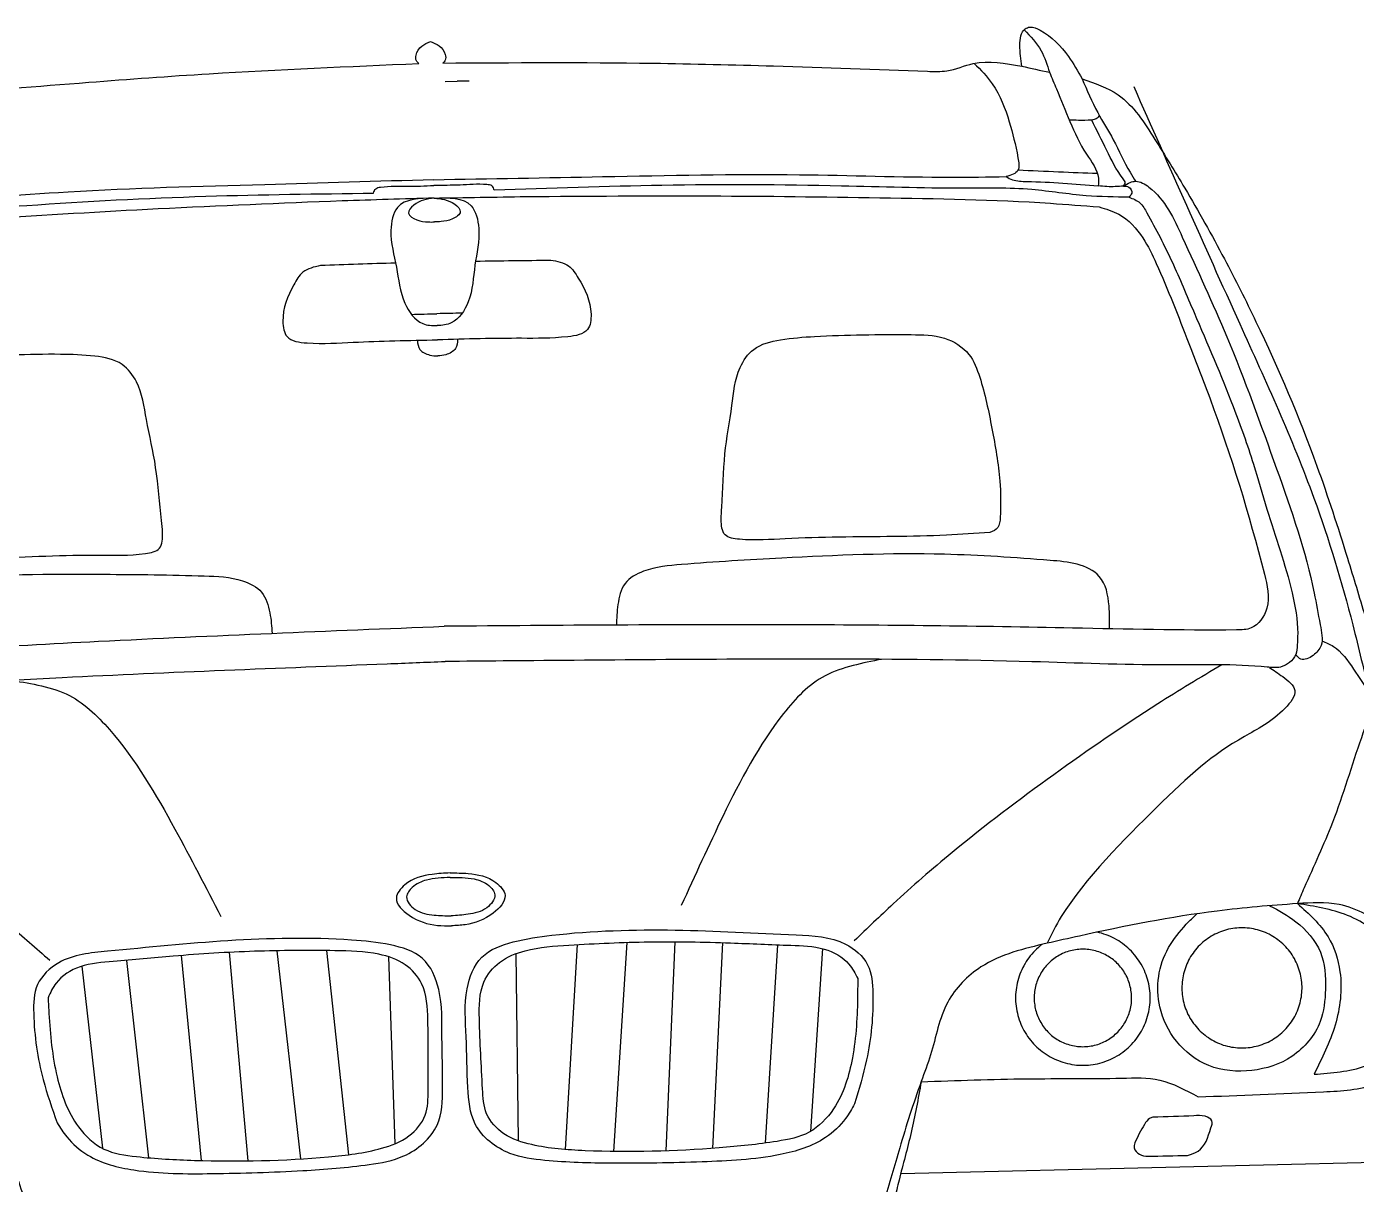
# Model space of a CAD drawing. Header units: millimetres. Extents: x 1205.7 to 1284.3, y 625.1 to 651.5.
# Drawn here: x 1257.848 to 1258.854, y 648.248 to 649.123 of the extents above; entities that cross this region are included whole.
import ezdxf

# ---------------------------------------------------------------- set-up
doc = ezdxf.new("R2010")
doc.units = ezdxf.units.MM

msp = doc.modelspace()

# ---------------------------------------------------------------- linework, layer by layer
for points in [[(1258.1647, 649.0814), (1258.1738, 649.0815)], [(1258.1829, 649.0816), (1258.1738, 649.0815)], [(1258.4505, 648.4345), (1258.4505, 648.4345)], [(1258.6158, 648.4289), (1258.6145, 648.4278), (1258.6131, 648.4267), (1258.6118, 648.4255), (1258.6105, 648.4242), (1258.6093, 648.423), (1258.6081, 648.4216), (1258.607, 648.4203), (1258.6059, 648.4189), (1258.6049, 648.4175), (1258.6039, 648.416), (1258.603, 648.4145), (1258.6021, 648.4129), (1258.6013, 648.4114), (1258.6005, 648.4098), (1258.5998, 648.4082), (1258.5992, 648.4065), (1258.5986, 648.4049), (1258.598, 648.4032), (1258.5976, 648.4015), (1258.5971, 648.3998), (1258.5968, 648.398), (1258.5965, 648.3963), (1258.5962, 648.3946), (1258.596, 648.3928), (1258.5959, 648.391), (1258.5959, 648.3893), (1258.5959, 648.3875), (1258.5959, 648.3857), (1258.5961, 648.384), (1258.5963, 648.3822), (1258.5965, 648.3805), (1258.5968, 648.3787), (1258.5972, 648.377), (1258.5976, 648.3753), (1258.5981, 648.3736), (1258.5986, 648.3719), (1258.5993, 648.3702), (1258.5999, 648.3686), (1258.6006, 648.367), (1258.6014, 648.3654), (1258.6022, 648.3638), (1258.6031, 648.3623), (1258.6041, 648.3608), (1258.605, 648.3594), (1258.6061, 648.3579), (1258.6072, 648.3565), (1258.6083, 648.3552), (1258.6095, 648.3539), (1258.6107, 648.3526), (1258.612, 648.3514), (1258.6133, 648.3502), (1258.6146, 648.349), (1258.616, 648.3479), (1258.6174, 648.3469), (1258.6189, 648.3459), (1258.6204, 648.345), (1258.6219, 648.3441), (1258.6235, 648.3432), (1258.6251, 648.3425), (1258.6267, 648.3417), (1258.6283, 648.3411), (1258.63, 648.3405), (1258.6317, 648.3399), (1258.6333, 648.3394), (1258.6351, 648.339), (1258.6368, 648.3386), (1258.6385, 648.3383), (1258.6403, 648.338), (1258.642, 648.3378), (1258.6438, 648.3377), (1258.6456, 648.3376), (1258.6473, 648.3376), (1258.6491, 648.3377), (1258.6509, 648.3378), (1258.6526, 648.338), (1258.6544, 648.3382), (1258.6561, 648.3385), (1258.6578, 648.3388), (1258.6596, 648.3393), (1258.6613, 648.3397), (1258.6629, 648.3403), (1258.6646, 648.3409), (1258.6662, 648.3415), (1258.6679, 648.3422), (1258.6695, 648.343), (1258.671, 648.3438), (1258.6726, 648.3447), (1258.6741, 648.3456), (1258.6755, 648.3466), (1258.677, 648.3476), (1258.6784, 648.3487), (1258.6797, 648.3498), (1258.6811, 648.3509), (1258.6824, 648.3522), (1258.6836, 648.3534), (1258.6848, 648.3547), (1258.6859, 648.3561), (1258.687, 648.3574), (1258.6881, 648.3589), (1258.6891, 648.3603), (1258.6901, 648.3618), (1258.691, 648.3633), (1258.6918, 648.3649), (1258.6926, 648.3664), (1258.6933, 648.3681), (1258.694, 648.3697), (1258.6946, 648.3713), (1258.6952, 648.373), (1258.6957, 648.3747), (1258.6962, 648.3764), (1258.6966, 648.3781), (1258.6969, 648.3799), (1258.6972, 648.3816), (1258.6974, 648.3834), (1258.6975, 648.3851), (1258.6976, 648.3869), (1258.6976, 648.3887), (1258.6976, 648.3904), (1258.6975, 648.3922), (1258.6973, 648.3939), (1258.6971, 648.3957), (1258.6968, 648.3974), (1258.6965, 648.3992), (1258.6961, 648.4009), (1258.6956, 648.4026), (1258.6951, 648.4043), (1258.6945, 648.406), (1258.6939, 648.4076), (1258.6932, 648.4092), (1258.6925, 648.4108), (1258.6917, 648.4124), (1258.6908, 648.414), (1258.6899, 648.4155), (1258.6889, 648.417), (1258.6879, 648.4184), (1258.6868, 648.4198), (1258.6857, 648.4212), (1258.6846, 648.4225), (1258.6834, 648.4238), (1258.6821, 648.4251), (1258.6808, 648.4263), (1258.6795, 648.4274), (1258.6781, 648.4285), (1258.6767, 648.4296), (1258.6753, 648.4306), (1258.6738, 648.4316), (1258.6723, 648.4325), (1258.6707, 648.4334), (1258.6692, 648.4342), (1258.6676, 648.4349), (1258.6659, 648.4356), (1258.6643, 648.4362), (1258.6626, 648.4368), (1258.6609, 648.4374), (1258.6592, 648.4378), (1258.6575, 648.4382)], [(1258.0013, 648.423), (1258.0156, 648.2654)], [(1258.0374, 648.4242), (1258.0552, 648.2668)], [(1258.075, 648.4243), (1258.0915, 648.27)], [(1258.1214, 648.429), (1258.1214, 648.429)], [(1258.218, 648.4313), (1258.218, 648.4313)], [(1258.2645, 648.4288), (1258.2554, 648.2739)], [(1258.3021, 648.4305), (1258.2918, 648.2724)], [(1258.3382, 648.431), (1258.3315, 648.2729)], [(1258.3744, 648.4303), (1258.3667, 648.2748)], [(1258.416, 648.4287), (1258.4065, 648.2788)], [(1258.4499, 648.4258), (1258.4408, 648.2876)], [(1257.8889, 648.4212), (1257.889, 648.4211)], [(1257.8899, 648.4125), (1257.9056, 648.2749)], [(1257.9237, 648.4169), (1257.9404, 648.2677)], [(1257.9652, 648.4206), (1257.9803, 648.2656)], [(1258.1217, 648.4197), (1258.1266, 648.2783)], [(1258.2181, 648.422), (1258.2199, 648.2805)], [(1258.931, 648.2656), (1258.509, 648.2555)]]:
    msp.add_lwpolyline(points)
for points in [[(1258.8124, 648.3972), (1258.8123, 648.3988), (1258.8122, 648.4003), (1258.812, 648.4019), (1258.8118, 648.4035), (1258.8115, 648.405), (1258.8112, 648.4066), (1258.8108, 648.4081), (1258.8103, 648.4096), (1258.8098, 648.4111), (1258.8093, 648.4126), (1258.8087, 648.414), (1258.808, 648.4155), (1258.8073, 648.4169), (1258.8066, 648.4183), (1258.8058, 648.4196), (1258.805, 648.421), (1258.8041, 648.4223), (1258.8031, 648.4235), (1258.8022, 648.4248), (1258.8012, 648.426), (1258.8001, 648.4272), (1258.799, 648.4283), (1258.7979, 648.4294), (1258.7967, 648.4304), (1258.7955, 648.4314), (1258.7942, 648.4324), (1258.793, 648.4333), (1258.7917, 648.4342), (1258.7903, 648.435), (1258.789, 648.4358), (1258.7876, 648.4366), (1258.7862, 648.4373), (1258.7847, 648.4379), (1258.7832, 648.4385), (1258.7818, 648.439), (1258.7803, 648.4395), (1258.7788, 648.44), (1258.7772, 648.4403), (1258.7757, 648.4407), (1258.7741, 648.4409), (1258.7726, 648.4412), (1258.771, 648.4413), (1258.7694, 648.4414), (1258.7679, 648.4415), (1258.7663, 648.4415), (1258.7647, 648.4415), (1258.7631, 648.4413), (1258.7616, 648.4412), (1258.76, 648.441), (1258.7585, 648.4407), (1258.7569, 648.4404), (1258.7554, 648.44), (1258.7539, 648.4396), (1258.7524, 648.4391), (1258.7509, 648.4386), (1258.7494, 648.438), (1258.748, 648.4373), (1258.7466, 648.4367), (1258.7452, 648.4359), (1258.7438, 648.4351), (1258.7425, 648.4343), (1258.7411, 648.4334), (1258.7399, 648.4325), (1258.7386, 648.4316), (1258.7374, 648.4306), (1258.7362, 648.4295), (1258.7351, 648.4284), (1258.734, 648.4273), (1258.7329, 648.4261), (1258.7319, 648.4249), (1258.7309, 648.4237), (1258.73, 648.4224), (1258.7291, 648.4211), (1258.7282, 648.4198), (1258.7274, 648.4184), (1258.7267, 648.4171), (1258.726, 648.4156), (1258.7253, 648.4142), (1258.7247, 648.4128), (1258.7242, 648.4113), (1258.7237, 648.4098), (1258.7232, 648.4083), (1258.7228, 648.4068), (1258.7225, 648.4052), (1258.7222, 648.4037), (1258.722, 648.4021), (1258.7218, 648.4005), (1258.7217, 648.399), (1258.7216, 648.3974), (1258.7216, 648.3958), (1258.7216, 648.3942), (1258.7217, 648.3927), (1258.7219, 648.3911), (1258.7221, 648.3895), (1258.7223, 648.388), (1258.7226, 648.3864), (1258.723, 648.3849), (1258.7234, 648.3834), (1258.7239, 648.3819), (1258.7244, 648.3804), (1258.725, 648.3789), (1258.7256, 648.3775), (1258.7262, 648.3761), (1258.727, 648.3747), (1258.7277, 648.3733), (1258.7286, 648.3719), (1258.7294, 648.3706), (1258.7303, 648.3693), (1258.7313, 648.3681), (1258.7323, 648.3668), (1258.7333, 648.3657), (1258.7344, 648.3645), (1258.7355, 648.3634), (1258.7367, 648.3623), (1258.7378, 648.3613), (1258.7391, 648.3603), (1258.7403, 648.3594), (1258.7416, 648.3585), (1258.7429, 648.3576), (1258.7443, 648.3568), (1258.7457, 648.356), (1258.7471, 648.3553), (1258.7485, 648.3546), (1258.75, 648.354), (1258.7514, 648.3535), (1258.7529, 648.3529), (1258.7544, 648.3525), (1258.756, 648.3521), (1258.7575, 648.3517), (1258.759, 648.3514), (1258.7606, 648.3512), (1258.7622, 648.351), (1258.7637, 648.3508), (1258.7653, 648.3508), (1258.7669, 648.3507), (1258.7684, 648.3507), (1258.77, 648.3508), (1258.7716, 648.351), (1258.7732, 648.3511), (1258.7747, 648.3514), (1258.7763, 648.3517), (1258.7778, 648.352), (1258.7793, 648.3524), (1258.7808, 648.3529), (1258.7823, 648.3534), (1258.7838, 648.354), (1258.7852, 648.3546), (1258.7867, 648.3552), (1258.7881, 648.3559), (1258.7895, 648.3567), (1258.7908, 648.3575), (1258.7921, 648.3583), (1258.7934, 648.3592), (1258.7947, 648.3602), (1258.7959, 648.3612), (1258.7971, 648.3622), (1258.7983, 648.3633), (1258.7994, 648.3644), (1258.8005, 648.3655), (1258.8015, 648.3667), (1258.8025, 648.3679), (1258.8035, 648.3692), (1258.8044, 648.3704), (1258.8053, 648.3718), (1258.8061, 648.3731), (1258.8069, 648.3745), (1258.8076, 648.3759), (1258.8083, 648.3773), (1258.8089, 648.3787), (1258.8095, 648.3802), (1258.81, 648.3817), (1258.8105, 648.3832), (1258.8109, 648.3847), (1258.8113, 648.3862), (1258.8116, 648.3878), (1258.8119, 648.3893), (1258.8121, 648.3909), (1258.8122, 648.3925), (1258.8123, 648.394), (1258.8124, 648.3956)], [(1258.6836, 648.3894), (1258.6835, 648.3906), (1258.6834, 648.3919), (1258.6833, 648.3932), (1258.6831, 648.3945), (1258.6829, 648.3957), (1258.6826, 648.397), (1258.6823, 648.3982), (1258.6819, 648.3994), (1258.6815, 648.4007), (1258.6811, 648.4019), (1258.6806, 648.403), (1258.6801, 648.4042), (1258.6795, 648.4054), (1258.6789, 648.4065), (1258.6783, 648.4076), (1258.6776, 648.4087), (1258.6769, 648.4097), (1258.6761, 648.4108), (1258.6753, 648.4118), (1258.6745, 648.4127), (1258.6736, 648.4137), (1258.6727, 648.4146), (1258.6718, 648.4155), (1258.6709, 648.4163), (1258.6699, 648.4172), (1258.6689, 648.418), (1258.6678, 648.4187), (1258.6668, 648.4194), (1258.6657, 648.4201), (1258.6646, 648.4207), (1258.6635, 648.4213), (1258.6623, 648.4219), (1258.6611, 648.4224), (1258.66, 648.4229), (1258.6588, 648.4233), (1258.6575, 648.4237), (1258.6563, 648.4241), (1258.6551, 648.4244), (1258.6538, 648.4247), (1258.6526, 648.4249), (1258.6513, 648.4251), (1258.65, 648.4252), (1258.6487, 648.4253), (1258.6475, 648.4253), (1258.6462, 648.4253), (1258.6449, 648.4253), (1258.6436, 648.4252), (1258.6424, 648.4251), (1258.6411, 648.4249), (1258.6398, 648.4247), (1258.6386, 648.4244), (1258.6373, 648.4241), (1258.6361, 648.4238), (1258.6349, 648.4234), (1258.6337, 648.423), (1258.6325, 648.4225), (1258.6313, 648.422), (1258.6302, 648.4214), (1258.629, 648.4208), (1258.6279, 648.4202), (1258.6268, 648.4195), (1258.6258, 648.4188), (1258.6247, 648.4181), (1258.6237, 648.4173), (1258.6227, 648.4165), (1258.6218, 648.4156), (1258.6209, 648.4147), (1258.62, 648.4138), (1258.6191, 648.4129), (1258.6183, 648.4119), (1258.6175, 648.4109), (1258.6167, 648.4099), (1258.616, 648.4088), (1258.6153, 648.4077), (1258.6147, 648.4066), (1258.6141, 648.4055), (1258.6135, 648.4044), (1258.6129, 648.4032), (1258.6125, 648.402), (1258.612, 648.4008), (1258.6116, 648.3996), (1258.6112, 648.3984), (1258.6109, 648.3971), (1258.6106, 648.3959), (1258.6104, 648.3946), (1258.6102, 648.3934), (1258.6101, 648.3921), (1258.61, 648.3908), (1258.6099, 648.3895), (1258.6099, 648.3883), (1258.6099, 648.387), (1258.61, 648.3857), (1258.6101, 648.3844), (1258.6103, 648.3832), (1258.6105, 648.3819), (1258.6107, 648.3806), (1258.611, 648.3794), (1258.6114, 648.3782), (1258.6118, 648.3769), (1258.6122, 648.3757), (1258.6126, 648.3745), (1258.6131, 648.3734), (1258.6137, 648.3722), (1258.6143, 648.3711), (1258.6149, 648.37), (1258.6156, 648.3689), (1258.6163, 648.3678), (1258.617, 648.3667), (1258.6178, 648.3657), (1258.6186, 648.3647), (1258.6194, 648.3638), (1258.6203, 648.3628), (1258.6212, 648.3619), (1258.6221, 648.3611), (1258.6231, 648.3602), (1258.6241, 648.3594), (1258.6251, 648.3587), (1258.6262, 648.3579), (1258.6272, 648.3572), (1258.6283, 648.3566), (1258.6295, 648.3559), (1258.6306, 648.3554), (1258.6318, 648.3548), (1258.6329, 648.3543), (1258.6341, 648.3539), (1258.6353, 648.3535), (1258.6366, 648.3531), (1258.6378, 648.3527), (1258.639, 648.3525), (1258.6403, 648.3522), (1258.6416, 648.352), (1258.6428, 648.3519), (1258.6441, 648.3517), (1258.6454, 648.3517), (1258.6467, 648.3516), (1258.6479, 648.3517), (1258.6492, 648.3517), (1258.6505, 648.3518), (1258.6518, 648.352), (1258.653, 648.3522), (1258.6543, 648.3524), (1258.6555, 648.3527), (1258.6568, 648.353), (1258.658, 648.3534), (1258.6592, 648.3538), (1258.6604, 648.3543), (1258.6616, 648.3548), (1258.6627, 648.3553), (1258.6639, 648.3559), (1258.665, 648.3565), (1258.6661, 648.3571), (1258.6672, 648.3578), (1258.6682, 648.3586), (1258.6693, 648.3593), (1258.6703, 648.3601), (1258.6712, 648.361), (1258.6722, 648.3618), (1258.6731, 648.3627), (1258.674, 648.3636), (1258.6748, 648.3646), (1258.6756, 648.3656), (1258.6764, 648.3666), (1258.6771, 648.3677), (1258.6778, 648.3687), (1258.6785, 648.3698), (1258.6791, 648.3709), (1258.6797, 648.3721), (1258.6803, 648.3732), (1258.6808, 648.3744), (1258.6813, 648.3756), (1258.6817, 648.3768), (1258.6821, 648.378), (1258.6824, 648.3792), (1258.6827, 648.3805), (1258.683, 648.3817), (1258.6832, 648.383), (1258.6834, 648.3843), (1258.6835, 648.3855), (1258.6836, 648.3868), (1258.6836, 648.3881)]]:
    msp.add_lwpolyline(points, close=True)
for points, knots in [([(1258.1535, 649.1116), (1258.1512, 649.1106), (1258.1465, 649.1085), (1258.1424, 649.1028), (1258.1422, 649.0972), (1258.144, 649.0955), (1258.1448, 649.0949), (1258.0919, 649.0927), (1258.0087, 649.0892), (1257.8868, 649.0803), (1257.8178, 649.0745), (1257.7791, 649.0712), (1257.7742, 649.0708), (1257.7623, 649.0697), (1257.7393, 649.079), (1257.7201, 649.0745), (1257.7079, 649.0717), (1257.7083, 649.0768), (1257.7091, 649.086), (1257.7072, 649.0988), (1257.6988, 649.1018), (1257.6858, 649.0948), (1257.6731, 649.0806), (1257.6657, 649.0659), (1257.6627, 649.06), (1257.6533, 649.0562), (1257.63, 649.047), (1257.6097, 649.0114), (1257.5859, 648.9688), (1257.5625, 648.9214), (1257.5309, 648.8505), (1257.5024, 648.7738), (1257.4816, 648.6972), (1257.472, 648.6586), (1257.4683, 648.6437), (1257.463, 648.6439), (1257.451, 648.6443), (1257.4391, 648.6436), (1257.4324, 648.6432), (1257.4343, 648.6578), (1257.4378, 648.686), (1257.4399, 648.7144), (1257.4409, 648.7281), (1257.4388, 648.7303), (1257.433, 648.7367), (1257.3995, 648.7356), (1257.3516, 648.7326), (1257.3091, 648.7184), (1257.2883, 648.7114), (1257.2845, 648.7082), (1257.2724, 648.6981), (1257.2734, 648.6694), (1257.2698, 648.64), (1257.2786, 648.608), (1257.3049, 648.5929), (1257.344, 648.5824), (1257.3882, 648.5752), (1257.4242, 648.5783), (1257.4382, 648.5795), (1257.4315, 648.5674), (1257.4248, 648.5553), (1257.4181, 648.5432), (1257.4098, 648.5449), (1257.3984, 648.5473), (1257.3938, 648.5316), (1257.3906, 648.5194), (1257.396, 648.5114), (1257.3982, 648.5082), (1257.3982, 648.5048), (1257.3982, 648.5014), (1257.3982, 648.498), (1257.3928, 648.4979), (1257.3874, 648.4977), (1257.382, 648.4975), (1257.3808, 648.497), (1257.3768, 648.4952), (1257.3731, 648.486), (1257.3746, 648.4765), (1257.3754, 648.4657), (1257.3846, 648.4631), (1257.3902, 648.4623), (1257.3935, 648.4618), (1257.394, 648.451), (1257.3952, 648.4279), (1257.3846, 648.392), (1257.3751, 648.3493), (1257.3819, 648.2692), (1257.3839, 648.1587), (1257.3906, 647.9971), (1257.3936, 647.8444), (1257.3965, 647.7368), (1257.3977, 647.697), (1257.4001, 647.6893), (1257.4053, 647.673), (1257.4185, 647.6486), (1257.4363, 647.6454), (1257.4447, 647.6439), (1257.4937, 647.6448), (1257.5427, 647.6458), (1257.5917, 647.6467), (1257.5999, 647.6506), (1257.6215, 647.661), (1257.6301, 647.7022), (1257.6274, 647.7303), (1257.626, 647.7445), (1257.625, 647.7822), (1257.624, 647.82), (1257.623, 647.8577), (1257.6849, 647.8596), (1257.7467, 647.8614), (1257.8085, 647.8633), (1257.8203, 647.8718), (1257.8696, 647.9074), (1258.0039, 647.9098), (1258.1158, 647.9132), (1258.1819, 647.9153), (1258.2481, 647.9164), (1258.36, 647.9183), (1258.4943, 647.9223), (1258.5453, 647.889), (1258.5574, 647.8811), (1258.6193, 647.8822), (1258.6811, 647.8833), (1258.743, 647.8844), (1258.7438, 647.8466), (1258.7446, 647.8089), (1258.7454, 647.7712), (1258.7447, 647.7569), (1258.7432, 647.7287), (1258.7539, 647.6879), (1258.7759, 647.6786), (1258.7843, 647.6751), (1258.8333, 647.6765), (1258.8822, 647.6779), (1258.9312, 647.6793), (1258.9395, 647.6812), (1258.9572, 647.6852), (1258.9692, 647.7103), (1258.9736, 647.7267), (1258.9757, 647.7345), (1258.9749, 647.7744), (1258.9728, 647.882), (1258.9685, 648.0347), (1258.9675, 648.1963), (1258.9642, 648.3069), (1258.9672, 648.3872), (1258.9557, 648.4294), (1258.9434, 648.4648), (1258.9435, 648.4879), (1258.9435, 648.4987), (1258.9467, 648.4993), (1258.9523, 648.5005), (1258.9614, 648.5035), (1258.9616, 648.5143), (1258.9627, 648.5239), (1258.9586, 648.5329), (1258.9545, 648.5345), (1258.9532, 648.5349), (1258.9479, 648.5348), (1258.9425, 648.5348), (1258.9371, 648.5347), (1258.9369, 648.5381), (1258.9367, 648.5415), (1258.9365, 648.5448), (1258.9386, 648.5481), (1258.9437, 648.5564), (1258.9399, 648.5684), (1258.9345, 648.5839), (1258.9232, 648.581), (1258.9151, 648.5789), (1258.9078, 648.5906), (1258.9005, 648.6024), (1258.8932, 648.6142), (1258.9073, 648.6136), (1258.9433, 648.6122), (1258.9872, 648.6215), (1259.0257, 648.6338), (1259.0512, 648.6502), (1259.0586, 648.6826), (1259.0535, 648.7118), (1259.0532, 648.7405), (1259.0407, 648.75), (1259.0367, 648.753), (1259.0156, 648.759), (1258.9725, 648.7712), (1258.9245, 648.7719), (1258.891, 648.7714), (1258.8854, 648.7648), (1258.8835, 648.7624), (1258.8851, 648.7488), (1258.8886, 648.7206), (1258.8934, 648.6926), (1258.896, 648.6781), (1258.8893, 648.6781), (1258.8774, 648.6783), (1258.8654, 648.6773), (1258.8601, 648.6768), (1258.8557, 648.6916), (1258.8443, 648.7297), (1258.8198, 648.8052), (1258.7877, 648.8805), (1258.7528, 648.9498), (1258.7271, 648.996), (1258.7014, 649.0373), (1258.6794, 649.072), (1258.6557, 649.0801), (1258.6461, 649.0834), (1258.6428, 649.0892), (1258.6348, 649.1034), (1258.6214, 649.1171), (1258.6081, 649.1234), (1258.5998, 649.1201), (1258.5985, 649.1072), (1258.5998, 649.098), (1258.6005, 649.0929), (1258.5881, 649.0952), (1258.5687, 649.0987), (1258.5461, 649.0884), (1258.5343, 649.0889), (1258.5293, 649.0891), (1258.4905, 649.0905), (1258.4213, 649.093), (1258.2992, 649.0961), (1258.2158, 649.0956), (1258.1629, 649.0953), (1258.1636, 649.096), (1258.1654, 649.0977), (1258.1649, 649.1034), (1258.1606, 649.1088), (1258.1558, 649.1107), (1258.1535, 649.1116)], [1562.884657, 1562.884657, 1562.884657, 1562.884657, 1571.668267, 1581.34552, 1586.659788, 1589.953768, 1589.953768, 1589.953768, 1780.828515, 1890.73074, 2030.88163, 2030.88163, 2030.88163, 2048.534045, 2073.379202, 2117.431188, 2117.431188, 2117.431188, 2136.681893, 2152.155205, 2156.782882, 2166.463986, 2201.711031, 2225.457359, 2225.457359, 2225.457359, 2261.417856, 2313.825679, 2365.879243, 2439.664057, 2503.70354, 2646.348756, 2734.424677, 2789.951205, 2789.951205, 2789.951205, 2809.143206, 2833.119169, 2833.119169, 2833.119169, 2886.28426, 2935.720251, 2935.720251, 2935.720251, 2946.49974, 2965.912086, 3047.615322, 3125.769315, 3125.769315, 3125.769315, 3143.321428, 3180.611921, 3218.937853, 3253.613017, 3291.947934, 3321.285183, 3400.716106, 3451.351104, 3451.351104, 3451.351104, 3501.286984, 3501.286984, 3501.286984, 3525.701171, 3535.24755, 3555.425986, 3568.847762, 3568.847762, 3568.847762, 3581.093608, 3581.093608, 3581.093608, 3600.559993, 3600.559993, 3600.559993, 3605.181755, 3616.19574, 3632.198799, 3641.683974, 3650.703779, 3662.825559, 3662.825559, 3662.825559, 3701.430133, 3745.857435, 3796.723778, 3858.523955, 4033.665178, 4196.973345, 4441.506225, 4585.346922, 4585.346922, 4585.346922, 4615.007139, 4647.751399, 4677.163774, 4677.163774, 4677.163774, 4853.983439, 4853.983439, 4853.983439, 4885.80189, 4936.931319, 4989.334509, 4989.334509, 4989.334509, 5125.601491, 5125.601491, 5125.601491, 5348.860664, 5348.860664, 5348.860664, 5400.719644, 5566.274881, 5808.479482, 5808.479482, 5808.479482, 6050.684083, 6216.23932, 6268.0983, 6268.0983, 6268.0983, 6491.357472, 6491.357472, 6491.357472, 6627.624455, 6627.624455, 6627.624455, 6680.027644, 6731.157074, 6762.975525, 6762.975525, 6762.975525, 6939.79519, 6939.79519, 6939.79519, 6969.207564, 7001.951824, 7031.612041, 7031.612041, 7031.612041, 7175.452739, 7419.985619, 7583.293786, 7758.435008, 7820.235185, 7871.101528, 7915.52883, 7954.133405, 7954.133405, 7954.133405, 7966.255185, 7975.27499, 7984.760165, 8000.763223, 8011.777208, 8016.398971, 8016.398971, 8016.398971, 8035.865356, 8035.865356, 8035.865356, 8048.111202, 8048.111202, 8048.111202, 8061.532977, 8081.711413, 8091.257793, 8115.671979, 8115.671979, 8115.671979, 8165.607859, 8165.607859, 8165.607859, 8216.242857, 8295.673781, 8325.01103, 8363.345946, 8398.02111, 8436.347043, 8473.637536, 8491.189649, 8491.189649, 8491.189649, 8569.343641, 8651.046877, 8670.459224, 8681.238712, 8681.238712, 8681.238712, 8730.674703, 8783.839794, 8783.839794, 8783.839794, 8807.815758, 8827.007759, 8827.007759, 8827.007759, 8882.534287, 8970.610208, 9113.255424, 9177.294907, 9251.079721, 9303.133284, 9355.541108, 9391.501605, 9391.501605, 9391.501605, 9415.247932, 9450.494977, 9460.176081, 9464.803758, 9480.27707, 9499.527775, 9499.527775, 9499.527775, 9543.579761, 9568.424918, 9586.077333, 9586.077333, 9586.077333, 9726.228223, 9836.130449, 10027.005196, 10027.005196, 10027.005196, 10030.299175, 10035.613443, 10045.290697, 10054.074306, 10054.074306, 10054.074306, 10054.074306]), ([(1258.6023, 649.1204), (1258.6073, 649.1155), (1258.6159, 649.1062), (1258.6209, 649.0894), (1258.6285, 649.0718), (1258.637, 649.0506), (1258.6469, 649.0283), (1258.6592, 649.0133), (1258.6586, 649.0045), (1258.6584, 649.0025)], [5.928672, 5.928672, 5.928672, 5.928672, 30.553969, 51.664532, 67.960877, 99.985652, 133.374823, 157.648487, 164.660049, 164.660049, 164.660049, 164.660049]), ([(1258.5646, 649.095), (1258.5695, 649.0901), (1258.5817, 649.0777), (1258.5916, 649.0515), (1258.5964, 649.031), (1258.5996, 649.0127), (1258.5925, 649.0105), (1258.5887, 649.0094)], [0, 0, 0, 0, 24.839273, 62.519304, 96.461026, 107.631759, 119.858779, 119.858779, 119.858779, 119.858779]), ([(1258.6461, 649.0834), (1258.6498, 649.0748), (1258.6567, 649.0589), (1258.6709, 649.0364), (1258.6788, 649.0182), (1258.6851, 649.0082), (1258.6865, 649.0059)], [0, 0, 0, 0, 33.845725, 62.306495, 95.704172, 105.229881, 105.229881, 105.229881, 105.229881]), ([(1258.6852, 649.0775), (1258.7117, 649.0177), (1258.7576, 648.9142), (1258.819, 648.7808), (1258.8477, 648.6857), (1258.8593, 648.6356), (1258.8634, 648.6182)], [0, 0, 0, 0, 236.420414, 408.639509, 529.295878, 594.097389, 594.097389, 594.097389, 594.097389]), ([(1258.6591, 649.0559), (1258.6586, 649.0547), (1258.6573, 649.0528), (1258.6511, 649.0518), (1258.6444, 649.052), (1258.6388, 649.052), (1258.6366, 649.0521)], [7.398991, 7.398991, 7.398991, 7.398991, 12.244038, 16.565654, 28.658359, 36.839945, 36.839945, 36.839945, 36.839945]), ([(1258.6775, 649.0022), (1258.6781, 649.0031), (1258.6794, 649.0049), (1258.6721, 649.0142), (1258.6649, 649.0292), (1258.6572, 649.0445), (1258.6534, 649.0522)], [0, 0, 0, 0, 3.43032, 7.464642, 37.388118, 68.174072, 68.174072, 68.174072, 68.174072]), ([(1258.1559, 649.0071), (1258.1134, 649.0058), (1258.0213, 649.003), (1257.8909, 648.9997), (1257.7895, 648.991), (1257.7375, 648.9893), (1257.7236, 648.9888)], [10.271212, 10.271212, 10.271212, 10.271212, 163.927856, 342.962835, 480.853024, 531.002412, 531.002412, 531.002412, 531.002412]), ([(1258.1559, 649.0071), (1258.1985, 649.0079), (1258.2907, 649.0094), (1258.421, 649.0123), (1258.5227, 649.0085), (1258.5748, 649.0092), (1258.5887, 649.0094)], [10.271212, 10.271212, 10.271212, 10.271212, 163.927856, 342.962835, 480.853024, 531.002412, 531.002412, 531.002412, 531.002412]), ([(1258.5887, 649.0094), (1258.5903, 649.0085), (1258.5951, 649.0059), (1258.6192, 649.0057), (1258.6406, 649.004), (1258.6584, 649.0025)], [0, 0, 0, 0, 6.336205, 19.595037, 84.715467, 84.715467, 84.715467, 84.715467]), ([(1258.6578, 649.0118), (1258.648, 649.0121), (1258.628, 649.0128), (1258.6079, 649.0138), (1258.5977, 649.0143)], [7.22736, 7.22736, 7.22736, 7.22736, 42.668513, 79.675957, 79.675957, 79.675957, 79.675957]), ([(1258.6775, 649.0022), (1258.6791, 649.0033), (1258.6818, 649.0052), (1258.6889, 649.0067), (1258.7076, 648.9953), (1258.7271, 648.952), (1258.7598, 648.8816), (1258.7923, 648.7916), (1258.818, 648.7182), (1258.8253, 648.674), (1258.8292, 648.6562), (1258.8215, 648.6471), (1258.8122, 648.6426), (1258.8088, 648.6467), (1258.8076, 648.6482)], [0, 0, 0, 0, 6.798453, 11.886215, 25.116984, 79.78307, 179.066118, 307.514232, 425.706758, 454.885267, 473.765243, 485.38091, 496.990106, 503.287096, 503.287096, 503.287096, 503.287096]), ([(1257.6314, 648.9689), (1257.6422, 648.9695), (1257.6669, 648.971), (1257.7082, 648.9801), (1257.7702, 648.9816), (1257.863, 648.9892), (1257.9808, 648.9954), (1258.0683, 648.9964), (1258.1105, 648.9969)], [0, 0, 0, 0, 38.994457, 88.89938, 152.196925, 262.048319, 425.274496, 577.788862, 577.788862, 577.788862, 577.788862]), ([(1258.1105, 648.9969), (1258.1109, 648.9982), (1258.1117, 649.0009), (1258.1219, 649.0025), (1258.1359, 649.0018), (1258.1494, 649.0024), (1258.156, 649.0028)], [0, 0, 0, 0, 4.508355, 9.183449, 33.649661, 57.621858, 57.621858, 57.621858, 57.621858]), ([(1258.2018, 648.9991), (1258.2014, 649.0004), (1258.2004, 649.003), (1258.1902, 649.0041), (1258.1762, 649.0028), (1258.1628, 649.0028), (1258.156, 649.0028)], [0, 0, 0, 0, 4.508355, 9.183449, 33.649661, 57.621858, 57.621858, 57.621858, 57.621858]), ([(1258.6817, 648.9939), (1258.6709, 648.994), (1258.6462, 648.9943), (1258.6045, 649.0014), (1258.5425, 649), (1258.4494, 649.0032), (1258.3315, 649.0037), (1258.244, 649.0006), (1258.2018, 648.9991)], [0, 0, 0, 0, 38.994457, 88.89938, 152.196925, 262.048319, 425.274496, 577.788862, 577.788862, 577.788862, 577.788862]), ([(1258.6775, 649.0022), (1258.6733, 649.0019), (1258.6669, 649.0015), (1258.6606, 649.0023), (1258.6584, 649.0025)], [0, 0, 0, 0, 15.119246, 23.030155, 23.030155, 23.030155, 23.030155]), ([(1258.6775, 649.0022), (1258.6789, 649.0022), (1258.6821, 649.0023), (1258.6847, 648.9971), (1258.6825, 648.9948), (1258.6817, 648.9939)], [0, 0, 0, 0, 4.763136, 11.000694, 15.236002, 15.236002, 15.236002, 15.236002]), ([(1258.0868, 648.9911), (1258.0404, 648.9892), (1257.9513, 648.9856), (1257.8194, 648.9776), (1257.7215, 648.9712), (1257.6666, 648.9642), (1257.6544, 648.9626)], [0, 0, 0, 0, 167.586402, 321.628917, 476.990175, 521.471367, 521.471367, 521.471367, 521.471367]), ([(1258.1563, 648.9932), (1258.1453, 648.993), (1258.1272, 648.9926), (1258.1217, 648.9646), (1258.1288, 648.9412), (1258.1308, 648.9158), (1258.1442, 648.8974), (1258.1547, 648.8967), (1258.1586, 648.8968)], [0, 0, 0, 0, 34.318231, 56.102228, 89.844232, 123.656054, 148.25342, 161.648184, 161.648184, 161.648184, 161.648184]), ([(1258.1563, 648.9932), (1258.151, 648.9925), (1258.1434, 648.9913), (1258.1345, 648.9812), (1258.1438, 648.9759), (1258.1505, 648.9751), (1258.155, 648.9751), (1258.1567, 648.9752)], [0, 0, 0, 0, 19.707109, 28.231566, 37.784723, 48.399912, 54.415161, 54.415161, 54.415161, 54.415161]), ([(1258.1563, 648.9932), (1258.1673, 648.9935), (1258.1853, 648.994), (1258.1922, 648.9662), (1258.1862, 648.9426), (1258.1854, 648.9171), (1258.1729, 648.8981), (1258.1624, 648.8969), (1258.1586, 648.8968)], [0, 0, 0, 0, 34.318231, 56.102228, 89.844232, 123.656054, 148.25342, 161.648184, 161.648184, 161.648184, 161.648184]), ([(1258.1563, 648.9932), (1258.1616, 648.9927), (1258.1692, 648.992), (1258.1786, 648.9823), (1258.1696, 648.9765), (1258.1629, 648.9754), (1258.1584, 648.9752), (1258.1567, 648.9752)], [0, 0, 0, 0, 19.707109, 28.231566, 37.784723, 48.399912, 54.415161, 54.415161, 54.415161, 54.415161]), ([(1258.659, 648.9865), (1258.6642, 648.985), (1258.6776, 648.9811), (1258.6925, 648.9645), (1258.7085, 648.9308), (1258.7243, 648.8897), (1258.7546, 648.8123), (1258.7747, 648.7469), (1258.7898, 648.6853), (1258.7772, 648.6669), (1258.7238, 648.6662), (1258.6102, 648.6691), (1258.4091, 648.6714), (1258.251, 648.6702), (1258.164, 648.6695)], [0, 0, 0, 0, 19.283866, 49.826756, 75.984848, 154.480648, 208.423357, 375.386982, 406.47981, 429.434728, 443.063455, 592.121928, 848.708177, 1163.498406, 1163.498406, 1163.498406, 1163.498406]), ([(1258.6817, 648.9939), (1258.6846, 648.9927), (1258.6905, 648.9904), (1258.7007, 648.9723), (1258.7146, 648.9454), (1258.7352, 648.8957), (1258.7574, 648.8455), (1258.775, 648.7956), (1258.7882, 648.7482), (1258.8034, 648.7067), (1258.8096, 648.6715), (1258.8089, 648.6559), (1258.8081, 648.6454), (1258.7979, 648.6373), (1258.7642, 648.6412), (1258.7018, 648.6393), (1258.591, 648.6438), (1258.4237, 648.6453), (1258.2758, 648.6438), (1258.1793, 648.643), (1258.1646, 648.6429)], [0, 0, 0, 0, 11.070609, 22.08312, 72.257853, 122.526677, 215.28527, 270.678825, 313.319691, 392.786436, 430.132978, 440.724423, 449.481715, 467.386526, 479.494427, 570.255606, 693.662879, 878.844075, 1174.518109, 1227.34361, 1227.34361, 1227.34361, 1227.34361]), ([(1258.2258, 648.9944), (1258.2722, 648.9947), (1258.3614, 648.9953), (1258.4935, 648.9936), (1258.5916, 648.9919), (1258.6468, 648.9875), (1258.659, 648.9865)], [0, 0, 0, 0, 167.586402, 321.628917, 476.990175, 521.471367, 521.471367, 521.471367, 521.471367]), ([(1257.6314, 648.9689), (1257.6286, 648.9676), (1257.6228, 648.965), (1257.6135, 648.9465), (1257.6008, 648.9189), (1257.5826, 648.8683), (1257.5629, 648.817), (1257.5477, 648.7663), (1257.5368, 648.7184), (1257.5235, 648.6763), (1257.519, 648.6408), (1257.5204, 648.6252), (1257.5217, 648.6148), (1257.5323, 648.6072), (1257.5658, 648.6127), (1257.6282, 648.6137), (1257.7387, 648.6235), (1257.9057, 648.6329), (1258.0535, 648.6385), (1258.15, 648.6423), (1258.1646, 648.6429)], [0, 0, 0, 0, 11.070609, 22.08312, 72.257853, 122.526677, 215.28527, 270.678825, 313.319691, 392.786436, 430.132978, 440.724423, 449.481715, 467.386526, 479.494427, 570.255606, 693.662879, 878.844075, 1174.518109, 1227.34361, 1227.34361, 1227.34361, 1227.34361]), ([(1257.6544, 648.9626), (1257.6493, 648.9608), (1257.6361, 648.9563), (1257.6221, 648.939), (1257.6076, 648.9046), (1257.5938, 648.8628), (1257.5672, 648.7841), (1257.5503, 648.7177), (1257.5381, 648.6555), (1257.5516, 648.6377), (1257.605, 648.6395), (1257.7183, 648.6479), (1257.9191, 648.6597), (1258.077, 648.666), (1258.164, 648.6695)], [0, 0, 0, 0, 19.283866, 49.826756, 75.984848, 154.480648, 208.423357, 375.386982, 406.47981, 429.434728, 443.063455, 592.121928, 848.708177, 1163.498406, 1163.498406, 1163.498406, 1163.498406]), ([(1258.2445, 648.9463), (1258.2494, 648.9455), (1258.2583, 648.9439), (1258.2687, 648.9276), (1258.2763, 648.9122), (1258.2739, 648.8908), (1258.2497, 648.8869), (1258.2135, 648.8875), (1258.1805, 648.8867), (1258.1588, 648.886)], [0, 0, 0, 0, 17.182728, 31.190894, 66.001826, 80.28243, 99.418379, 141.418809, 218.610829, 218.610829, 218.610829, 218.610829]), ([(1258.0704, 648.9422), (1258.0655, 648.9411), (1258.0567, 648.9391), (1258.0471, 648.9224), (1258.0403, 648.9066), (1258.0437, 648.8853), (1258.068, 648.8826), (1258.1041, 648.8849), (1258.1372, 648.8857), (1258.1588, 648.886)], [0, 0, 0, 0, 17.182728, 31.190894, 66.001826, 80.28243, 99.418379, 141.418809, 218.610829, 218.610829, 218.610829, 218.610829]), ([(1258.1437, 648.8858), (1258.1438, 648.8831), (1258.1446, 648.8778), (1258.1522, 648.8743), (1258.1571, 648.8739), (1258.1591, 648.8739)], [4.225349, 4.225349, 4.225349, 4.225349, 13.175402, 23.608841, 30.80592, 30.80592, 30.80592, 30.80592]), ([(1258.1739, 648.8865), (1258.174, 648.8838), (1258.1735, 648.8785), (1258.166, 648.8746), (1258.1611, 648.874), (1258.1591, 648.8739)], [4.225349, 4.225349, 4.225349, 4.225349, 13.175402, 23.608841, 30.80592, 30.80592, 30.80592, 30.80592]), ([(1258.5765, 648.7403), (1258.5788, 648.7414), (1258.5837, 648.7435), (1258.5848, 648.759), (1258.5846, 648.7831), (1258.5781, 648.8192), (1258.5716, 648.8512), (1258.5618, 648.8772), (1258.5415, 648.8898), (1258.5008, 648.8901), (1258.4594, 648.89), (1258.4198, 648.8869), (1258.3977, 648.8817), (1258.3841, 648.8618), (1258.3816, 648.8337), (1258.3749, 648.799), (1258.3746, 648.7695), (1258.373, 648.7497), (1258.3742, 648.7367), (1258.3961, 648.7339), (1258.4364, 648.7371), (1258.4899, 648.7369), (1258.5413, 648.738), (1258.5655, 648.7396), (1258.5765, 648.7403)], [0, 0, 0, 0, 8.531654, 17.819432, 51.035423, 99.474769, 147.581444, 170.392375, 197.074364, 227.364015, 315.267603, 346.464587, 372.384541, 392.900102, 428.400583, 472.651455, 521.212365, 532.670236, 546.934086, 560.571241, 602.318881, 701.007658, 749.032124, 788.548423, 788.548423, 788.548423, 788.548423]), ([(1257.7486, 648.7206), (1257.7462, 648.7215), (1257.7412, 648.7234), (1257.7394, 648.7389), (1257.7384, 648.763), (1257.7432, 648.7993), (1257.7482, 648.8316), (1257.7568, 648.8581), (1257.7764, 648.8716), (1257.817, 648.8738), (1257.8584, 648.8757), (1257.8981, 648.8745), (1257.9204, 648.8703), (1257.935, 648.8511), (1257.9388, 648.8232), (1257.9471, 648.7888), (1257.9488, 648.7593), (1257.9514, 648.7397), (1257.9508, 648.7267), (1257.9291, 648.7227), (1257.8887, 648.7241), (1257.8352, 648.7213), (1257.7838, 648.72), (1257.7596, 648.7204), (1257.7486, 648.7206)], [0, 0, 0, 0, 8.531654, 17.819432, 51.035423, 99.474769, 147.581444, 170.392375, 197.074364, 227.364015, 315.267603, 346.464587, 372.384541, 392.900102, 428.400583, 472.651455, 521.212365, 532.670236, 546.934086, 560.571241, 602.318881, 701.007658, 749.032124, 788.548423, 788.548423, 788.548423, 788.548423]), ([(1258.6669, 648.6675), (1258.667, 648.6732), (1258.6671, 648.6868), (1258.6628, 648.7083), (1258.6419, 648.7177), (1258.6024, 648.7209), (1258.5277, 648.7261), (1258.4348, 648.7221), (1258.3589, 648.7176), (1258.3184, 648.7141), (1258.2987, 648.7032), (1258.2948, 648.6863), (1258.2943, 648.6755), (1258.2942, 648.6704)], [6.426469, 6.426469, 6.426469, 6.426469, 27.28519, 55.401536, 78.406865, 103.179035, 199.548518, 347.354164, 438.807426, 473.99177, 494.081083, 514.357302, 532.826682, 532.826682, 532.826682, 532.826682]), ([(1257.6617, 648.6436), (1257.6613, 648.6493), (1257.6606, 648.6628), (1257.6639, 648.6845), (1257.6843, 648.6949), (1257.7236, 648.7), (1257.798, 648.7088), (1257.8909, 648.7091), (1257.967, 648.7083), (1258.0076, 648.7067), (1258.0278, 648.6967), (1258.0325, 648.68), (1258.0336, 648.6693), (1258.0338, 648.6642)], [6.426469, 6.426469, 6.426469, 6.426469, 27.28519, 55.401536, 78.406865, 103.179035, 199.548518, 347.354164, 438.807426, 473.99177, 494.081083, 514.357302, 532.826682, 532.826682, 532.826682, 532.826682]), ([(1258.8275, 648.6584), (1258.8305, 648.6573), (1258.8405, 648.653), (1258.8514, 648.6371), (1258.8638, 648.6185), (1258.8831, 648.5775), (1258.9052, 648.5333), (1258.9219, 648.4766), (1258.9382, 648.4527), (1258.9478, 648.4387)], [7.964182, 7.964182, 7.964182, 7.964182, 19.546463, 47.233879, 74.224724, 101.282192, 209.828942, 252.673055, 313.299833, 313.299833, 313.299833, 313.299833]), ([(1258.4946, 648.6445), (1258.4874, 648.6432), (1258.4728, 648.6401), (1258.4448, 648.6312), (1258.4081, 648.5921), (1258.3763, 648.531), (1258.3535, 648.481), (1258.3431, 648.4583)], [59.431652, 59.431652, 59.431652, 59.431652, 85.967001, 113.078873, 164.063129, 272.328343, 362.228628, 362.228628, 362.228628, 362.228628]), ([(1258.7518, 648.6404), (1258.7355, 648.6307), (1258.6922, 648.6045), (1258.6238, 648.5575), (1258.5571, 648.507), (1258.5075, 648.4641), (1258.4837, 648.441), (1258.4739, 648.4316)], [24.655333, 24.655333, 24.655333, 24.655333, 93.077929, 207.428455, 323.948242, 394.936424, 443.844474, 443.844474, 443.844474, 443.844474]), ([(1258.7877, 648.6384), (1258.7909, 648.6363), (1258.7983, 648.6313), (1258.8112, 648.6211), (1258.7936, 648.5992), (1258.7498, 648.5773), (1258.7135, 648.5444), (1258.6402, 648.4705), (1258.6229, 648.4366), (1258.6198, 648.4298)], [18.642958, 18.642958, 18.642958, 18.642958, 32.756874, 49.479378, 67.839532, 114.596921, 237.839696, 348.648069, 375.451011, 375.451011, 375.451011, 375.451011]), ([(1257.8349, 648.6288), (1257.8422, 648.6278), (1257.8569, 648.6254), (1257.8853, 648.6178), (1257.9238, 648.5805), (1257.9585, 648.521), (1257.9837, 648.4722), (1257.9951, 648.45)], [59.431652, 59.431652, 59.431652, 59.431652, 85.967001, 113.078873, 164.063129, 272.328343, 362.228628, 362.228628, 362.228628, 362.228628]), ([(1257.5782, 648.6124), (1257.5949, 648.6035), (1257.6395, 648.5794), (1257.71, 648.5357), (1257.7791, 648.4885), (1257.8306, 648.448), (1257.8555, 648.426), (1257.8657, 648.4171)], [24.655333, 24.655333, 24.655333, 24.655333, 93.077929, 207.428455, 323.948242, 394.936424, 443.844474, 443.844474, 443.844474, 443.844474]), ([(1258.8668, 648.6117), (1258.8636, 648.6029), (1258.8525, 648.5729), (1258.8385, 648.5249), (1258.8194, 648.4842), (1258.8106, 648.4638), (1258.8089, 648.4598)], [7.89299, 7.89299, 7.89299, 7.89299, 41.721789, 123.299, 188.09779, 203.59004, 203.59004, 203.59004, 203.59004]), ([(1258.1684, 648.483), (1258.1639, 648.4828), (1258.152, 648.4821), (1258.1364, 648.4782), (1258.1239, 648.4626), (1258.1394, 648.4478), (1258.1547, 648.4431), (1258.1658, 648.443), (1258.1694, 648.4431)], [6.410918, 6.410918, 6.410918, 6.410918, 22.670269, 49.456675, 63.677954, 83.154441, 110.524377, 123.29419, 123.29419, 123.29419, 123.29419]), ([(1258.1684, 648.483), (1258.1729, 648.483), (1258.1849, 648.4829), (1258.2006, 648.4797), (1258.2138, 648.4648), (1258.1991, 648.4493), (1258.184, 648.4438), (1258.1729, 648.4432), (1258.1694, 648.4431)], [6.410918, 6.410918, 6.410918, 6.410918, 22.670269, 49.456675, 63.677954, 83.154441, 110.524377, 123.29419, 123.29419, 123.29419, 123.29419]), ([(1258.1685, 648.4795), (1258.1624, 648.4794), (1258.1522, 648.479), (1258.1404, 648.4738), (1258.133, 648.464), (1258.1428, 648.453), (1258.1556, 648.451), (1258.1649, 648.4506), (1258.1692, 648.4505)], [2.306104, 2.306104, 2.306104, 2.306104, 24.067543, 38.674448, 48.613891, 62.451739, 80.494587, 95.933524, 95.933524, 95.933524, 95.933524]), ([(1258.1685, 648.4795), (1258.1746, 648.4797), (1258.1848, 648.4797), (1258.1969, 648.4752), (1258.2047, 648.4657), (1258.1955, 648.4543), (1258.1827, 648.4516), (1258.1735, 648.4508), (1258.1692, 648.4505)], [2.306104, 2.306104, 2.306104, 2.306104, 24.067543, 38.674448, 48.613891, 62.451739, 80.494587, 95.933524, 95.933524, 95.933524, 95.933524]), ([(1258.7338, 648.3137), (1258.7651, 648.3149), (1258.8098, 648.3165), (1258.8717, 648.3197), (1258.9011, 648.3467), (1258.9136, 648.3774), (1258.903, 648.4092), (1258.8815, 648.4405), (1258.8445, 648.462), (1258.7989, 648.4593), (1258.7334, 648.4538), (1258.6703, 648.4413), (1258.6107, 648.4278), (1258.5725, 648.4187), (1258.5401, 648.3854), (1258.5345, 648.3517), (1258.5207, 648.3156), (1258.5089, 648.2784), (1258.4991, 648.2425), (1258.4897, 648.2156), (1258.473, 648.2019), (1258.4415, 648.1917), (1258.4093, 648.1942), (1258.3509, 648.192), (1258.2766, 648.1917), (1258.2094, 648.1895), (1258.1754, 648.1884)], [0, 0, 0, 0, 114.182682, 162.999829, 217.056889, 248.195261, 276.69077, 333.011315, 383.859746, 421.802809, 495.0897, 622.438626, 652.449203, 716.399424, 760.359753, 810.822447, 836.733004, 900.041099, 951.194424, 971.553456, 1001.706634, 1024.410328, 1090.383103, 1115.781783, 1235.604486, 1358.351684, 1358.351684, 1358.351684, 1358.351684]), ([(1258.7879, 648.4582), (1258.7949, 648.4548), (1258.8101, 648.4461), (1258.8293, 648.4247), (1258.8308, 648.3962), (1258.8279, 648.367), (1258.8069, 648.3419), (1258.7746, 648.3315), (1258.7416, 648.3342), (1258.7159, 648.3539), (1258.7037, 648.3795), (1258.7026, 648.4049), (1258.7102, 648.427), (1258.7223, 648.4417), (1258.7301, 648.4495), (1258.7328, 648.4521)], [16.912304, 16.912304, 16.912304, 16.912304, 44.89528, 80.331266, 114.47883, 144.026859, 184.93217, 223.431082, 262.985046, 299.708988, 334.419166, 362.067591, 389.784117, 416.469588, 429.933778, 429.933778, 429.933778, 429.933778]), ([(1258.8215, 648.3308), (1258.8348, 648.3318), (1258.8603, 648.3338), (1258.8895, 648.3519), (1258.9046, 648.3766), (1258.8994, 648.4014), (1258.8847, 648.4221), (1258.8675, 648.4405), (1258.8415, 648.4547), (1258.8218, 648.4578), (1258.8089, 648.4598)], [0, 0, 0, 0, 47.6118, 91.210665, 119.112994, 145.555707, 176.753761, 210.570929, 235.364586, 282.042911, 282.042911, 282.042911, 282.042911]), ([(1258.8089, 648.4598), (1258.8176, 648.4521), (1258.8333, 648.4381), (1258.8441, 648.4043), (1258.8396, 648.3671), (1258.8275, 648.3429), (1258.8215, 648.3308)], [0, 0, 0, 0, 41.045054, 74.684242, 123.444033, 172.101218, 172.101218, 172.101218, 172.101218]), ([(1257.8713, 648.2941), (1257.8675, 648.3049), (1257.8581, 648.3317), (1257.853, 648.3667), (1257.8538, 648.4), (1257.8758, 648.4207), (1257.9278, 648.4254), (1258.0006, 648.433), (1258.0731, 648.4346), (1258.122, 648.4298), (1258.1502, 648.4213), (1258.1629, 648.3916), (1258.1618, 648.3579), (1258.1632, 648.3241), (1258.1619, 648.289), (1258.1363, 648.2673), (1258.0995, 648.2609), (1258.051, 648.2572), (1257.9916, 648.2555), (1257.9369, 648.2554), (1257.898, 648.2651), (1257.8797, 648.2809), (1257.8736, 648.2904), (1257.8713, 648.2941)], [0, 0, 0, 0, 41.332123, 102.152373, 128.52728, 156.170037, 201.767991, 311.846903, 424.274757, 459.827218, 491.598458, 523.346544, 566.969403, 613.100201, 647.092671, 688.378947, 720.794967, 781.539423, 863.898441, 935.149448, 979.194913, 1004.407423, 1020.052679, 1020.052679, 1020.052679, 1020.052679]), ([(1258.4742, 648.3084), (1258.4775, 648.3195), (1258.4856, 648.3467), (1258.4891, 648.3819), (1258.4867, 648.415), (1258.4637, 648.4347), (1258.4115, 648.4369), (1258.3384, 648.4411), (1258.2659, 648.4392), (1258.2173, 648.4321), (1258.1896, 648.4222), (1258.1783, 648.3919), (1258.181, 648.3584), (1258.1812, 648.3245), (1258.1842, 648.2895), (1258.2108, 648.2691), (1258.2479, 648.2644), (1258.2965, 648.263), (1258.3559, 648.2642), (1258.4105, 648.2667), (1258.4489, 648.2782), (1258.4665, 648.2948), (1258.4721, 648.3047), (1258.4742, 648.3084)], [0, 0, 0, 0, 41.332123, 102.152373, 128.52728, 156.170037, 201.767991, 311.846903, 424.274757, 459.827218, 491.598458, 523.346544, 566.969403, 613.100201, 647.092671, 688.378947, 720.794967, 781.539423, 863.898441, 935.149448, 979.194913, 1004.407423, 1020.052679, 1020.052679, 1020.052679, 1020.052679]), ([(1257.6118, 648.287), (1257.5804, 648.2867), (1257.5357, 648.2862), (1257.4738, 648.2865), (1257.4431, 648.312), (1257.4291, 648.3421), (1257.4382, 648.3744), (1257.4582, 648.4066), (1257.4941, 648.4299), (1257.5398, 648.4293), (1257.6055, 648.427), (1257.6691, 648.4174), (1257.7292, 648.4068), (1257.7678, 648.3996), (1257.8018, 648.3679), (1257.809, 648.3344), (1257.8245, 648.299), (1257.8381, 648.2624), (1257.8495, 648.2271), (1257.8602, 648.2006), (1257.8775, 648.1877), (1257.9095, 648.179), (1257.9416, 648.183), (1258, 648.1837), (1258.0743, 648.1869), (1258.1414, 648.1879), (1258.1754, 648.1884)], [0, 0, 0, 0, 114.182682, 162.999829, 217.056889, 248.195261, 276.69077, 333.011315, 383.859746, 421.802809, 495.0897, 622.438626, 652.449203, 716.399424, 760.359753, 810.822447, 836.733004, 900.041099, 951.194424, 971.553456, 1001.706634, 1024.410328, 1090.383103, 1115.781783, 1235.604486, 1358.351684, 1358.351684, 1358.351684, 1358.351684]), ([(1257.8645, 648.3886), (1257.8662, 648.3925), (1257.871, 648.4031), (1257.8895, 648.4144), (1257.9205, 648.4165), (1257.9644, 648.4208), (1258.0203, 648.4244), (1258.0721, 648.4245), (1258.1107, 648.4237), (1258.1346, 648.4157), (1258.1506, 648.3977), (1258.1521, 648.3629), (1258.1518, 648.3306), (1258.1517, 648.2989), (1258.1374, 648.282), (1258.111, 648.2721), (1258.0564, 648.2656), (1257.994, 648.2644), (1257.9377, 648.2674), (1257.9055, 648.2719), (1257.8821, 648.294), (1257.869, 648.331), (1257.8656, 648.3646), (1257.8647, 648.3846), (1257.8645, 648.3886)], [0, 0, 0, 0, 15.324842, 41.693383, 72.285447, 127.097515, 201.063404, 274.135714, 314.27259, 339.985215, 362.710744, 396.287232, 460.218021, 483.08227, 507.144417, 534.412291, 583.157806, 705.25849, 758.195832, 788.489237, 819.165116, 868.626283, 926.530855, 940.927669, 940.927669, 940.927669, 940.927669]), ([(1258.4765, 648.4031), (1258.4746, 648.407), (1258.4693, 648.4174), (1258.4503, 648.4277), (1258.4192, 648.4284), (1258.3752, 648.4306), (1258.3192, 648.4315), (1258.2674, 648.4292), (1258.2289, 648.4265), (1258.2054, 648.4174), (1258.1903, 648.3986), (1258.1904, 648.3638), (1258.1923, 648.3316), (1258.1939, 648.2999), (1258.209, 648.2837), (1258.2358, 648.2751), (1258.2907, 648.2712), (1258.353, 648.273), (1258.4092, 648.2786), (1258.4411, 648.2847), (1258.4635, 648.3079), (1258.4747, 648.3454), (1258.4765, 648.3791), (1258.4765, 648.3991), (1258.4765, 648.4031)], [0, 0, 0, 0, 15.324842, 41.693383, 72.285447, 127.097515, 201.063404, 274.135714, 314.27259, 339.985215, 362.710744, 396.287232, 460.218021, 483.08227, 507.144417, 534.412291, 583.157806, 705.25849, 758.195832, 788.489237, 819.165116, 868.626283, 926.530855, 940.927669, 940.927669, 940.927669, 940.927669]), ([(1258.5245, 648.3252), (1258.5222, 648.3123), (1258.5176, 648.2873), (1258.5094, 648.2579), (1258.503, 648.2307), (1258.4962, 648.2071), (1258.4716, 648.1915), (1258.4287, 648.1849), (1258.3439, 648.1855), (1258.2541, 648.1809), (1258.1904, 648.1796), (1258.1757, 648.1793)], [0, 0, 0, 0, 47.058818, 91.87987, 109.911309, 148.647841, 175.20397, 209.555971, 304.322518, 480.944159, 534.20412, 534.20412, 534.20412, 534.20412]), ([(1258.5245, 648.3252), (1258.5513, 648.3261), (1258.6019, 648.328), (1258.6615, 648.3272), (1258.7064, 648.3289), (1258.7244, 648.3189), (1258.7338, 648.3137)], [0, 0, 0, 0, 96.369002, 182.496936, 217.030312, 255.044741, 255.044741, 255.044741, 255.044741]), ([(1257.8202, 648.3084), (1257.8232, 648.2957), (1257.8289, 648.2709), (1257.8386, 648.2419), (1257.8463, 648.2151), (1257.8542, 648.1919), (1257.8794, 648.1774), (1257.9226, 648.1729), (1258.0073, 648.1774), (1258.0972, 648.1772), (1258.1609, 648.1789), (1258.1757, 648.1793)], [0, 0, 0, 0, 47.058818, 91.87987, 109.911309, 148.647841, 175.20397, 209.555971, 304.322518, 480.944159, 534.20412, 534.20412, 534.20412, 534.20412]), ([(1258.6996, 648.2983), (1258.6987, 648.298), (1258.696, 648.2972), (1258.6913, 648.29), (1258.6882, 648.2836), (1258.686, 648.279)], [0, 0, 0, 0, 3.117592, 10.193755, 29.159643, 29.159643, 29.159643, 29.159643]), ([(1258.7435, 648.2902), (1258.7442, 648.2922), (1258.7456, 648.2963), (1258.7382, 648.3), (1258.7234, 648.2989), (1258.71, 648.2986), (1258.6996, 648.2983)], [0, 0, 0, 0, 6.604569, 13.855125, 24.231645, 61.647354, 61.647354, 61.647354, 61.647354]), ([(1258.7259, 648.2695), (1258.7287, 648.2703), (1258.7382, 648.2731), (1258.7413, 648.2832), (1258.7435, 648.2902)], [0, 0, 0, 0, 10.219969, 34.378609, 34.378609, 34.378609, 34.378609]), ([(1258.686, 648.279), (1258.6857, 648.2777), (1258.6849, 648.2743), (1258.6894, 648.2695), (1258.6937, 648.269), (1258.6958, 648.2688)], [0, 0, 0, 0, 4.521415, 12.128134, 19.907557, 19.907557, 19.907557, 19.907557])]:
    msp.add_open_spline(points, degree=3, knots=knots)
for points in [[(1258.6005, 649.0929), (1258.6075, 649.0914), (1258.6146, 649.0898), (1258.6216, 649.0883)], [(1258.1563, 648.9932), (1258.1331, 648.9925), (1258.1099, 648.9918), (1258.0868, 648.9911)], [(1258.1563, 648.9932), (1258.1795, 648.9936), (1258.2026, 648.994), (1258.2258, 648.9944)], [(1258.1877, 648.9456), (1258.2066, 648.9458), (1258.2255, 648.9461), (1258.2445, 648.9463)], [(1258.1272, 648.9441), (1258.1083, 648.9435), (1258.0893, 648.9428), (1258.0704, 648.9422)], [(1258.1391, 648.9053), (1258.1456, 648.9055), (1258.152, 648.9056), (1258.1584, 648.9058)], [(1258.1776, 648.9062), (1258.1712, 648.9061), (1258.1648, 648.9059), (1258.1584, 648.9058)], [(1258.6958, 648.2688), (1258.7059, 648.269), (1258.7159, 648.2693), (1258.7259, 648.2695)]]:
    msp.add_open_spline(points, degree=3)

doc.saveas('drawing.dxf')
